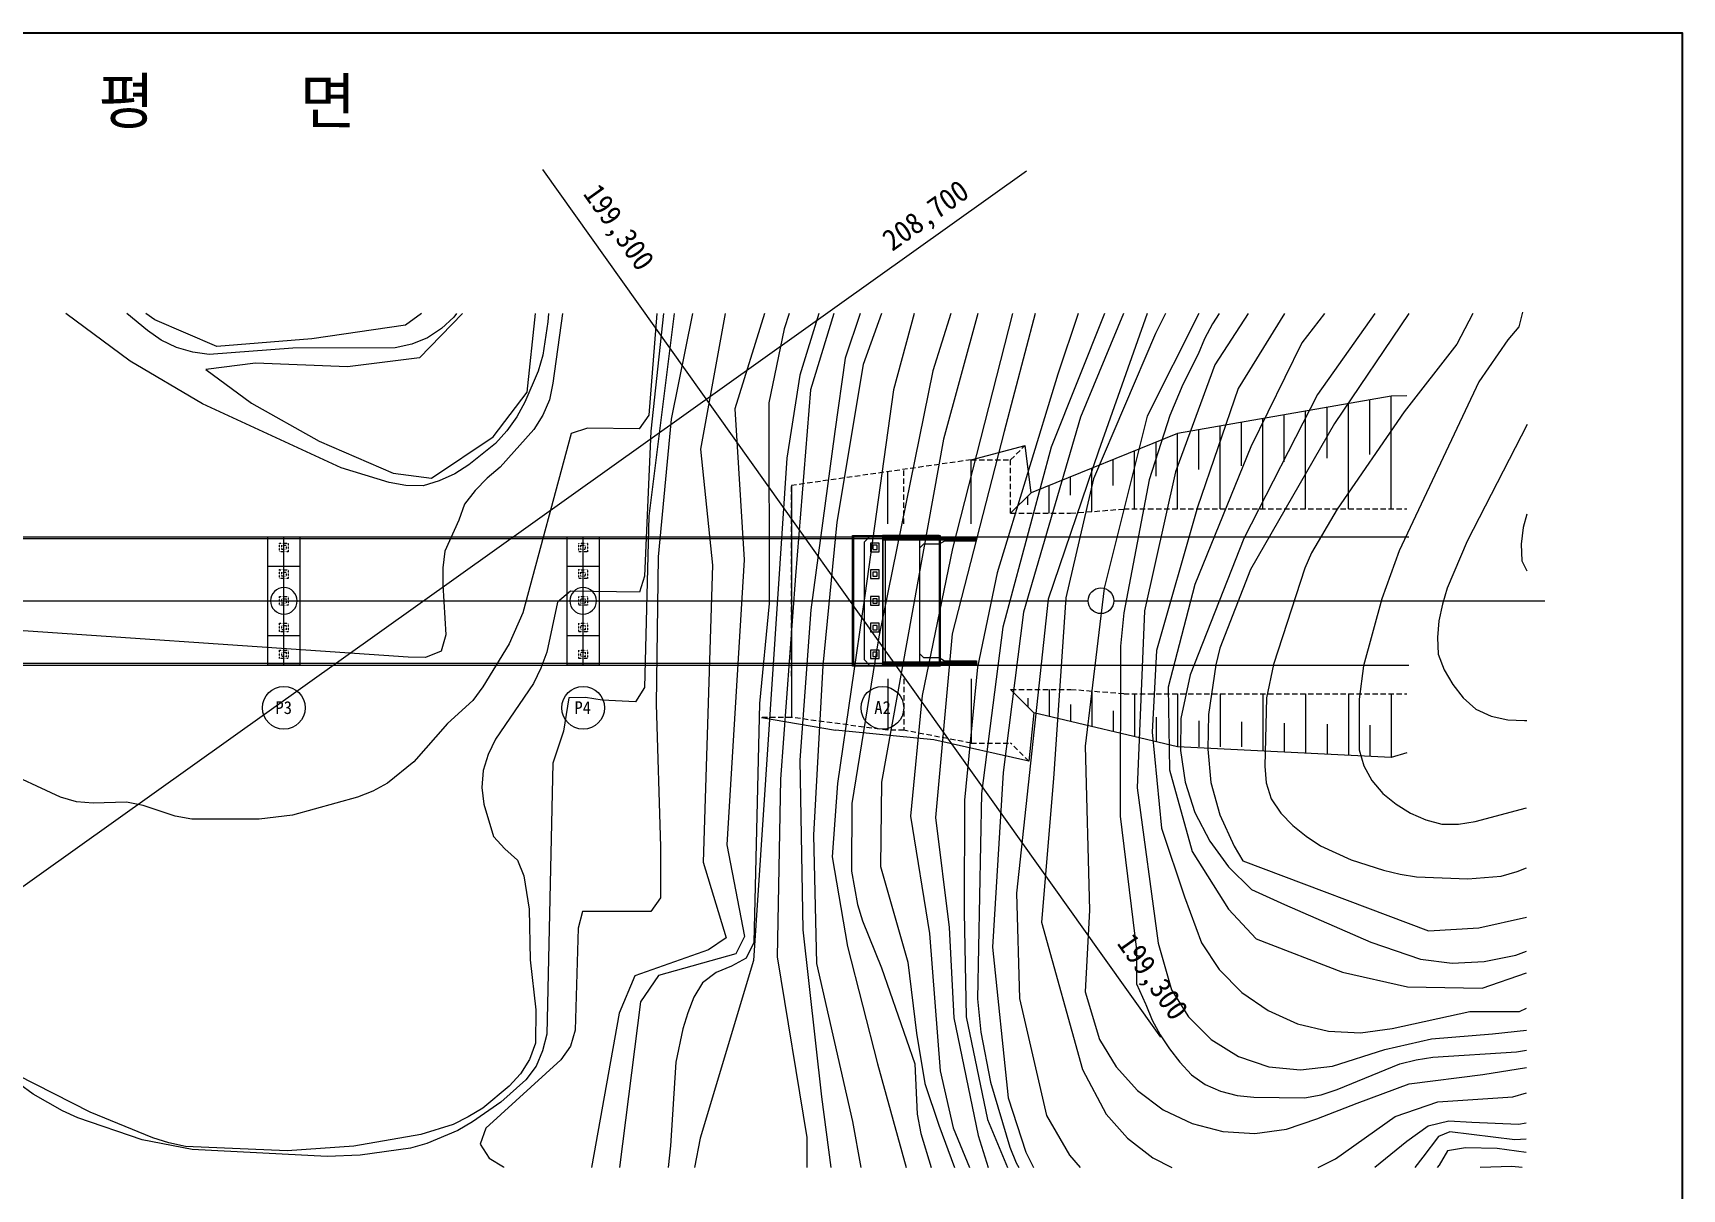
# Model space of a CAD drawing. Header units: metres. Extents: x 472825 to 758326, y -652395 to -427188.
# Drawn here: x 604032 to 758326, y -535323 to -427188 of the extents above; entities that cross this region are included whole.
import ezdxf
from ezdxf.enums import TextEntityAlignment as Align

# ---------------------------------------------------------------- set-up
doc = ezdxf.new("R2010")
doc.units = ezdxf.units.M
doc.header["$MEASUREMENT"] = 0
doc.linetypes.add('DASHED', pattern=[0.75, 0.5, -0.25])
doc.linetypes.add('DGN Style 3', pattern=[0.059074, 0.042196, -0.016878])
for name, color, linetype, lineweight in [('3D_Contour', 3, 'Continuous', 0), ('Adojoint Line', 1, 'Continuous', 0), ('Concrete', 4, 'Continuous', 0), ('Dimension Line', 2, 'Continuous', 0), ('Text', 3, 'Continuous', 0)]:
    doc.layers.add(name, color=color, linetype=linetype, lineweight=lineweight)
doc.styles.get("Standard").update_dxf_attribs({"font": '', "height": 5})
doc.styles.get('STANDARD').set_extended_font_data('GulimChe')

msp = doc.modelspace()

# ---------------------------------------------------------------- linework, layer by layer
msp.add_3dface([(472825.385253, -427187.677552), (758325.709555, -427187.677552), (758325.709555, -652394.652502), (472825.385253, -652394.652502)])
at = {"layer": '3D_Contour', "ltscale": 1000, "flags": 128}
for points, elevation in [([(653578.699265, -453423.382138), (652684.585497, -459939.80473), (652352.604507, -461490.155859), (651751.050427, -462937.889498), (650902.014427, -464279.544398), (647734.725884, -467813.208683), (646515.230793, -468841.71815), (645415.353576, -469969.179949), (644403.637128, -471254.843135), (643864.793352, -472756.125049), (642569.859267, -475643.346155), (642393.636226, -477205.506659), (642374.290899, -478815.514658), (642664.012844, -483495.991257), (642225.139212, -484999.71661), (640762.031266, -485600.145737), (639152.023266, -485580.80041), (595349.935161, -482593.631577)], 176542), ([(664026.874138, -453423.382138), (661656.935248, -472394.757157), (661263.643645, -488403.927083), (660414.607645, -489745.581982), (657285.39976, -489593.076188), (655732.605193, -489361.065341), (654171.360547, -489392.926805), (653663.156516, -492505.438438), (652679.636374, -495502.301486), (652098.604384, -520829.66617), (651708.494105, -522384.598313), (651115.084243, -523826.529218), (650161.497084, -525107.61139), (647793.361424, -527212.375865), (645161.659315, -529050.620683), (643799.437369, -529861.577754), (640873.221477, -531062.436009), (639349.846664, -531509.346717), (634658.476547, -532162.911117), (631542.909752, -532270.816383), (618911.041356, -531619.97016), (614243.59758, -530721.65585), (608238.36797, -528652.303939), (606797.658784, -528008.909005), (604060.698755, -526459.5705), (596343.868383, -520833.334724)], 179542), ([(662409.423573, -453423.382138), (661640.256287, -462927.523041), (660736.654201, -464209.826932), (655900.827469, -464143.646733), (654390.177889, -464642.883998), (649866.855471, -481421.368861), (648577.724119, -484316.734185), (646124.783528, -488335.998104), (645176.999103, -489625.224494), (642801.83899, -491771.829822), (639680.972315, -495370.64785), (637203.704482, -497356.710308), (635842.704256, -498117.682307), (634380.818028, -498668.126362), (628319.997605, -500346.535071), (625195.98073, -500718.312647), (618905.801993, -500730.619689), (617348.426412, -500440.479553), (614343.419146, -499462.762145), (612793.068017, -499130.781155), (609663.554271, -499236.344937), (608114.118999, -499112.448452), (606610.393647, -498673.57482), (600816.303704, -495987.197755)], 177542), ([(663014.920313, -453423.382138), (661839.583121, -464430.842306), (661259.691646, -478006.726287), (660770.832942, -479509.22992), (654319.195477, -479415.560177), (653115.988821, -480432.464176), (652103.757416, -485095.12303), (651564.91364, -486596.404944), (650863.389416, -488041.695144), (647301.205671, -493244.208668), (646607.825666, -494683.696135), (646168.952033, -496187.421487), (646042.714064, -497750.80371), (646224.530744, -499315.713514), (647114.890912, -502340.37197), (648188.804436, -503502.95949), (649373.275759, -504562.217572), (649973.704887, -506025.325518), (650445.452607, -509151.785831), (650539.815279, -513885.504844), (651093.409535, -518574.431522), (651043.215368, -521692.135894), (650504.371592, -523193.417808), (649655.335592, -524535.072707), (648590.274776, -525711.399813), (646117.587958, -527755.59156), (644755.366012, -528566.548631), (643337.458215, -529282.116572), (640311.578041, -530222.461812), (634046.84804, -531321.715201), (627808.486089, -531751.412972), (618289.435187, -531350.701204), (616739.084058, -531018.720214), (615236.580425, -530529.86151), (609390.977829, -528150.317374), (600826.333176, -523815.751425)], 178542), ([(652273.191479, -453423.382138), (652198.488197, -454208.215996), (651740.269238, -457321.949348), (651301.395606, -458825.6747), (650056.446592, -461714.117525), (649306.159016, -463108.200935), (648358.374591, -464397.427325), (647293.313776, -465573.75443), (644821.848676, -467567.961105), (643508.390083, -468430.124967), (642049.863151, -469088.683384), (640526.488339, -469535.594093), (638918.821824, -469502.301815), (637359.104758, -469226.10863), (632863.097372, -467861.844146), (619891.115871, -461891.099139), (613140.694657, -457896.96426), (607106.414798, -453423.382138)], 175542), ([(643658.974412, -453423.382138), (643410.685406, -453765.359241), (642256.242103, -454833.470032), (640940.442026, -455709.580845), (639477.33408, -456310.009972), (637914.561852, -456649.926085), (628347.357592, -456664.161607), (620530.138886, -457273.334573), (618977.344319, -457041.323727), (617473.618967, -456602.450094), (616034.131499, -455909.070089), (614737.880657, -455003.126518), (612802.836572, -453423.382138)], 174542), ([(640381.962012, -453423.382138), (638879.837424, -454530.479206), (630123.478431, -455805.103539), (621220.514533, -456505.17413), (615432.919228, -454027.818164), (614600.058389, -453423.382138)], 172020), ([(644234.328575, -453423.382138), (640187.048656, -457566.3265), (633466.009349, -458402.551723), (624838.036442, -458066.832299), (620200.19421, -458674.891033), (624470.563215, -461805.96969), (630814.02929, -465384.036648), (637738.880884, -468347.725972), (641320.498942, -468816.38052), (647098.525791, -464948.80832), (650280.047449, -460783.703286), (651064.013421, -453423.382138)], 175400), ([(665729.678664, -453423.382138), (663757.851406, -463297.375594), (662516.142443, -476202.888325), (662327.783416, -489966.395178), (662756.043456, -503302.841231), (662735.267315, -508081.760393), (661837.467962, -509372.208501), (655433.37213, -509379.730621), (655057.208802, -510937.004248), (654750.664444, -520450.354371), (654319.935029, -521948.276989), (653408.188725, -523236.383614), (646397.8472, -529630.999451), (645859.003424, -531132.281365), (646721.167286, -532445.739958), (648064.043904, -533244.790887), (648052.618606, -533307.696894)], 180542), ([(668800.139961, -453423.382138), (666477.878613, -466105.066296), (667613.769405, -476964.278143), (666730.298789, -504743.657289), (668875.870285, -511814.77198), (667242.866289, -512946.047254), (660360.552919, -515378.675631), (658876.940456, -518883.309735), (656296.456158, -533307.696894)], 181542), ([(672472.894423, -453423.382138), (669700.099431, -462340.161571), (670583.570047, -476482.390954), (668942.838903, -503125.340953), (670619.630072, -511693.655949), (669805.70379, -513322.280032), (662552.487304, -515342.598516), (660862.817555, -517816.457883), (658909.02478, -533307.696894)], 182542), ([(674797.251744, -453423.382138), (674323.143129, -454861.013178), (672889.750425, -461776.053695), (672918.629286, -480566.369446), (672001.982272, -489912.762239), (671467.479292, -512272.377768), (670765.955069, -513717.667968), (669404.954842, -514478.639967), (667941.846896, -515079.069094), (666681.73267, -516050.569037), (665876.879008, -517385.301438), (665289.271879, -518835.376561), (664850.398247, -520339.101913), (664178.292049, -523445.606904), (663692.37445, -531294.077079), (663450.082068, -533307.696894)], 183542), ([(677552.707858, -453423.382138), (675783.900946, -459185.997178), (674577.322891, -466970.839463), (671438.768028, -513938.173572), (666469.245122, -530555.707748), (665918.337418, -533307.696894)], 184542), ([(678950.025921, -453423.382138), (676776.168384, -460578.658418), (675368.716894, -477973.461674), (673977.958198, -496977.153164), (673653.687674, -513600.192857), (676445.695893, -530495.458173), (676430.608915, -533307.696894)], 185542), ([(681421.794825, -453423.382138), (680019.502458, -457617.023046), (679055.827039, -464467.521545), (676821.53613, -481149.908788), (675790.047519, -495194.89833), (676064.173958, -511072.336874), (677798.659043, -526707.38601), (678683.108167, -533307.696894)], 186542), ([(683437.22055, -453423.382138), (681716.041691, -458188.647601), (679246.895598, -472938.719382), (677932.498669, -486362.610797), (677074.376658, -502236.382454), (677335.682827, -514218.344693), (680725.37779, -529005.584735), (681482.235501, -533307.696894)], 187542), ([(686489.941962, -453423.382138), (684545.029824, -460556.479128), (681877.564333, -479819.052369), (679313.227832, -497399.643323), (678818.047979, -504235.584876), (680255.384037, -512629.21133), (683057.888333, -523610.96755), (685746.760071, -533307.696894)], 188542), ([(689905.162058, -453423.382138), (688225.196721, -458793.875483), (683171.468504, -483685.822597), (680658.342252, -499253.063728), (680611.298285, -505597.808551), (681191.160366, -508720.909568), (681632.268341, -510236.140163), (683439.358458, -514633.60822), (686540.656877, -523622.070164), (686767.566565, -528335.02168), (687117.662517, -530136.1138), (688082.462186, -533307.696894)], 189542), ([(692446.81622, -453423.382138), (689237.103245, -465194.511794), (683413.429346, -497277.792835), (683316.90662, -505155.786448), (685875.393702, -514088.968627), (686695.198295, -520736.984905), (687488.232207, -525451.769864), (688775.111925, -529360.380946), (690263.985652, -533307.696894)], 190542), ([(695677.694883, -453423.382138), (690065.452954, -475421.805511), (687237.149105, -489150.796637), (686128.702564, -500451.086291), (687907.072771, -511425.816329), (688925.279694, -524280.533543), (690141.913157, -529589.8464), (691670.986734, -533307.696894)], 191542), ([(697790.157012, -453423.382138), (694886.435898, -464472.334132), (690046.707248, -483391.727003), (688472.096251, -500586.386064), (689765.378323, -510863.054857), (690199.449742, -519296.178952), (692476.448947, -530333.111253), (693407.187626, -533307.696894)], 192542), ([(701820.980999, -453423.382138), (699911.217819, -459099.507442), (694243.020215, -477700.562142), (692419.109415, -486514.627571), (691201.22311, -498936.57802), (691146.943867, -509424.383022), (691351.549831, -519224.308348), (693355.924243, -528810.145986), (695203.031485, -533307.696894)], 193542), ([(704285.160337, -453423.382138), (699302.120871, -465930.664073), (694783.379468, -482767.278226), (692786.39237, -498335.131081), (692397.472686, -517521.356387), (692719.26519, -520644.151542), (693636.7019, -525343.971739), (695423.22497, -531401.432868), (696023.654098, -532864.540814), (696258.994417, -533307.696894)], 194542), ([(706069.864453, -453423.382138), (702037.256102, -463134.660627), (696698.492366, -481353.650768), (694792.823152, -496377.572521), (693801.644356, -512702.227635), (695291.500504, -526804.841885), (696914.123136, -531874.003136), (697651.075078, -533307.696894)], 195542), ([(708279.280523, -453423.382138), (703731.79352, -466307.772617), (699006.257478, -480163.684302), (696055.868109, -507645.798532), (696328.987111, -517507.416352), (698878.104799, -528460.972807), (701002.209413, -532165.980173), (702009.076573, -533307.696894)], 196542), ([(709994.634135, -453423.382138), (709046.897034, -455308.0989), (703253.287468, -468890.590873), (700686.111815, -480039.192093), (699512.908974, -496935.570258), (698400.793817, -510350.401598), (702222.947954, -524141.911223), (704451.093957, -528337.607279), (706440.923526, -530578.896704), (708822.999221, -532405.646655), (710591.710856, -533307.696894)], 197542), ([(713126.466198, -453423.382138), (708283.354454, -463043.252891), (704265.381355, -479117.875505), (702485.540565, -493904.80104), (702895.167228, -509231.385982), (702486.212746, -516877.67634), (703825.927061, -521325.739464), (705367.824652, -523886.179234), (707382.086874, -526110.060459), (709776.989755, -527903.113773), (712478.217525, -529195.502466), (715376.536057, -529954.547713), (718365.052709, -530133.623738), (721329.850386, -529727.945617), (724166.275975, -528762.963816), (727927.477234, -527286.425604), (732785.296639, -525470.581275), (739690.262728, -524615.044425), (743761.697945, -523950.535178)], 198542), ([(715029.600847, -453423.382138), (714394.274007, -454403.990063), (713652.130649, -455792.270739), (713050.576569, -457240.004378), (711606.908987, -460073.575255), (710417.747779, -462971.384017), (708456.510229, -468973.254331), (706093.548288, -481425.23453), (705785.284544, -484542.633039), (705752.476099, -500454.582121), (707289.571477, -512951.871339), (707293.943396, -516128.926719), (708126.379912, -518003.826569), (708144.907878, -518064.297343), (708751.139739, -519535.549507), (709512.111737, -520896.549734), (710374.275599, -522210.008327), (711345.775541, -523470.122553), (712419.689065, -524632.710074), (713701.992956, -525536.31216), (715156.649094, -526182.048578), (716705.778503, -526564.01464), (718267.939007, -526740.237681), (722995.651378, -526809.777175), (724563.00462, -526527.990352), (726073.6542, -526028.753087), (731934.230203, -523621.233844), (733456.383296, -523224.308207), (735016.712086, -522984.362238), (742823.343136, -522480.962149), (743763.419121, -522328.224466)], 199542), ([(717744.625148, -453423.382138), (714612.939252, -458226.47427), (710919.52352, -468225.213202), (708038.588981, -481242.705901), (707354.039206, -497790.920053), (709309.539666, -512323.040268), (710560.991258, -516698.925197), (712157.556889, -519232.692784), (714284.718395, -521339.297619), (716831.002119, -522913.984634), (719658.160268, -523883.353916), (722639.550513, -524190.293987), (725611.270688, -523828.798204), (730516.427819, -522286.192123), (734896.689854, -521264.916204), (740585.216015, -520821.779523), (743765.411006, -520450.753688)], 200542), ([(721145.710487, -453423.382138), (716787.642391, -460434.270967), (712992.931113, -471548.86796), (709160.650676, -484937.225837), (708757.498927, -492591.660412), (709614.050131, -501583.274285), (711783.757523, -508006.207402), (713371.259621, -512302.279689), (715032.978995, -514789.625407), (717133.366363, -516927.585394), (719592.303222, -518638.178719), (722333.132316, -519865.515624), (725248.961002, -520562.970332), (728236.357889, -520706.008236), (731201.155565, -520300.330115), (738480.145678, -518711.713439), (743127.739544, -518703.272005), (743767.569483, -518416.259928)], 201542), ([(724861.143438, -453423.382138), (722757.354025, -456180.86727), (717978.519527, -465897.000289), (712737.902866, -478790.798683), (710255.124329, -488368.993227), (710362.207047, -496101.918501), (712500.251696, -503738.440293), (715889.45418, -509132.863944), (718487.756869, -511935.188539), (726562.122379, -515047.409871), (732642.585346, -516412.389763), (739633.572899, -516539.248101), (743771.091956, -515096.118925)], 202542), ([(729582.759079, -453423.382138), (724230.327304, -460988.293788), (717320.859676, -474469.490214), (712291.992678, -487212.417535), (711439.694149, -491306.814587), (711402.429122, -494304.79913), (711844.145363, -497268.477041), (712756.800608, -500117.627863), (714130.01111, -502785.978087), (715897.605314, -505197.888269), (718032.911038, -507298.69037), (721139.720162, -508695.020226), (729219.378635, -512245.501737), (733849.968658, -513833.121351), (736830.137184, -514190.046494), (739828.325634, -514055.265136), (742761.972067, -513450.766493), (743773.248774, -513063.189145)], 203542), ([(732755.844042, -453423.382138), (725799.91489, -463725.462911), (717949.790972, -477385.728446), (715089.53235, -484728.031941), (714699.422071, -486282.964085), (714009.192265, -490949.492003), (713962.357394, -494175.310736), (714226.020609, -497302.686906), (715066.395705, -500326.123642), (716423.011909, -503264.14891), (717233.96898, -504626.370856), (734619.193745, -511173.122711), (739299.670344, -510883.400766), (743776.610999, -509894.09166)], 204542), ([(738750.35563, -453423.382138), (737242.845006, -456296.845923), (732316.911734, -462618.371166), (726046.161259, -471739.872604), (723650.128237, -475804.540581), (723048.574158, -477252.27422), (720109.6192, -486259.151801), (719443.315736, -489373.801009), (719295.079906, -495766.087466), (719426.911513, -497329.775551), (719876.163707, -498839.203411), (720788.31264, -500153.883724), (721920.355453, -501311.89023), (723147.88935, -502328.187693), (724488.322531, -503227.208765), (727383.687854, -504516.340117), (730380.550903, -505499.860258), (731943.627264, -505884.167804), (733496.421831, -506116.178651), (738277.478568, -506295.054225), (741397.830286, -506073.231864), (742913.06088, -505632.123889), (743781.510807, -505275.730068)], 205542), ([(743406.766412, -453307.696894), (743375.94986, -453423.382139), (743044.374134, -454668.116425), (742042.023622, -455897.991806), (739327.654159, -459808.835502), (731863.256498, -475613.16616), (730238.580953, -480122.814636), (728535.107118, -486383.060389), (728126.873231, -489498.01546), (728107.318809, -494226.94955), (728554.229517, -495750.324362), (729315.201516, -497111.324589), (730337.908249, -498322.675462), (731567.78363, -499325.025973), (732909.43853, -500174.061974), (734357.172169, -500775.616053), (735855.094787, -501206.345468), (737422.142168, -501182.628222), (738982.470957, -500942.682253), (743787.457544, -499670.5755)], 206542), ([(743825.516401, -463797.831554), (738228.8725, -474724.440714), (736336.965349, -479117.524749), (735906.235935, -480615.447367), (735566.110727, -482171.60123), (735434.070024, -483726.839235), (735515.91656, -485289.305601), (736072.163349, -486759.336046), (736883.12042, -488121.557992), (737854.620362, -489381.672218), (739039.091686, -490440.930299), (740479.800872, -491084.325233), (742035.954734, -491424.450441), (743594.755943, -491492.559121), (743796.144388, -491482.706373)], 207542), ([(743816.617969, -472185.134542), (743447.581151, -473449.576009), (743265.555376, -475003.592295), (743347.401912, -476566.05866), (743810.977776, -477501.353336)], 208542), ([(724270.257333, -533307.696894), (725899.671671, -532504.934244), (731478.460852, -528530.061758), (735476.658329, -527179.35197), (742484.647996, -526692.442496), (743759.167525, -526335.607312)], 197542), ([(743756.154286, -529175.765135), (743021.03179, -529289.825432), (738666.629764, -529089.368458), (736496.402227, -528990.310713), (734576.608089, -529449.538838), (732581.274733, -530871.20856), (729583.844258, -533307.696894)], 196542), ([(743754.565814, -530672.994563), (742693.835722, -530726.259466), (736590.567908, -529966.903169), (735555.438346, -530409.742634), (734089.579371, -532350.504717), (733326.395158, -533307.696894)], 195542), ([(743753.271903, -531892.583148), (741043.308813, -531546.174657), (738080.242625, -531471.751745), (736393.169555, -531740.609427), (735594.118626, -533083.486046), (735410.766766, -533307.696894)], 194542), ([(743371.851522, -533307.696894), (742404.915576, -533215.94321), (739451.94776, -533307.696894)], 193542)]:
    msp.add_lwpolyline(points, dxfattribs=dict(at, elevation=elevation))
at = {"layer": 'Adojoint Line'}
for p, q in [((731109.540828, -461163.161139), (711109.540828, -464663.161139)), ((732582.811799, -461126.329364), (731109.540828, -461163.161139)), ((731109.540828, -471713.161139), (731109.540828, -461163.161139)), ((723109.540828, -471713.161139), (723109.540828, -462563.161139)), ((725109.540828, -466963.161139), (725109.540828, -462213.161139)), ((727109.540829, -471713.161139), (727109.540828, -461863.161139)), ((729109.540828, -466613.161139), (729109.540828, -461513.161139)), ((713109.540828, -468013.161139), (713109.540829, -464313.161139)), ((715109.540829, -471713.161139), (715109.540828, -463963.161139)), ((717109.540828, -467663.161139), (717109.540829, -463613.161139)), ((719109.540828, -471713.161139), (719109.540828, -463263.161139)), ((721109.540829, -467313.161139), (721109.540829, -462913.161139)), ((691809.540828, -467113.161139), (696853.043713, -465769.658254)), ((697431.21915, -470191.482817), (696853.043713, -465769.658254)), ((711109.540828, -464663.161139), (697431.21915, -470191.482817)), ((709109.540829, -468634.58971), (709109.540828, -465471.494472)), ((711109.540828, -471713.161139), (711109.540828, -464663.161139)), ((691809.540828, -473113.161139), (691809.540828, -467113.161139)), ((705109.540829, -469527.446853), (705109.540829, -467088.161139)), ((707109.540828, -471713.161139), (707109.540829, -466279.827805)), ((684009.540829, -473113.161139), (684009.540829, -468227.446853)), ((701109.540829, -470420.303996), (701109.540829, -468704.827805)), ((703109.540828, -471953.161139), (703109.540828, -467896.494472)), ((675009.540829, -469513.161139), (675009.540829, -491213.161139)), ((695509.540829, -472113.161139), (697431.21915, -470191.482817)), ((697109.540828, -471313.161139), (697109.540829, -470513.161139)), ((699109.540829, -472113.161139), (699109.540828, -469513.161139)), ((692306.750651, -474307.696894), (732772.143173, -474307.696894)), ((505156.708031, -480307.696894), (702757.574066, -480307.696894)), ((705157.497226, -480307.696894), (745494.208181, -480307.696894)), ((692291.89749, -486307.696894), (732757.290003, -486307.696894)), ((684009.540829, -487613.161139), (684009.540829, -492413.161139)), ((691809.540828, -487613.161139), (691809.540829, -493613.161139)), ((697666.917878, -490770.538188), (695509.540829, -488613.161139)), ((699109.540829, -488613.161139), (699109.540829, -491113.161139)), ((703109.540829, -488773.161139), (703109.540828, -492063.161139)), ((707109.540829, -489013.161139), (707109.540828, -493013.161138)), ((711109.540828, -489013.161139), (711109.540829, -493963.161139)), ((715109.540828, -489013.161139), (715109.540828, -493963.161139)), ((719109.540829, -489013.161139), (719109.540829, -494363.161139)), ((723109.540829, -489013.161139), (723109.540829, -494563.161138)), ((727109.540828, -489013.161139), (727109.540828, -494763.161139)), ((731109.540829, -489013.161139), (731109.540828, -494963.161139)), ((697109.540829, -489413.161139), (697109.540829, -490213.161139)), ((701109.540828, -490006.018281), (701109.540829, -491588.161139)), ((705109.540828, -490598.875424), (705109.540829, -492538.161139)), ((672209.540829, -491213.161139), (679109.540829, -492413.161139)), ((697666.917878, -490770.538188), (697206.597103, -495310.217413)), ((711109.540829, -493963.161139), (697666.917878, -490770.538188)), ((709109.540829, -491191.732567), (709109.540828, -493488.161139)), ((713109.540829, -491538.161138), (713109.540829, -493963.161139)), ((717109.540829, -491638.161139), (717109.540829, -493963.161139)), ((721109.540828, -491738.161139), (721109.540828, -494463.161139)), ((725109.540829, -491838.161139), (725109.540828, -494663.161139)), ((729109.540829, -491938.161138), (729109.540829, -494863.161139)), ((688309.540828, -493313.161139), (679109.540829, -492413.161139)), ((697206.597103, -495310.217413), (688309.540828, -493313.161139)), ((731109.540828, -494963.161139), (711109.540829, -493963.161139)), ((732582.811799, -494524.863025), (731109.540828, -494963.161139))]:
    msp.add_line(p, q, dxfattribs=at)
at = {"layer": 'Adojoint Line', "linetype": 'DASHED', "ltscale": 1000}
for p, q in [((695509.540828, -467113.161139), (696853.043713, -465769.658254)), ((691809.540828, -467113.161139), (675009.540829, -469513.161139)), ((691809.540828, -467113.161139), (695509.540828, -467113.161139)), ((695509.540829, -472113.161139), (695509.540828, -467113.161139)), ((685509.540829, -473113.161139), (685509.540829, -468013.161139)), ((675009.540829, -473113.161139), (675009.540829, -469513.161139)), ((695509.540829, -472113.161139), (701109.540829, -472113.161139)), ((701109.540829, -472113.161139), (706109.540829, -471713.161139)), ((706109.540829, -471713.161139), (732582.811799, -471713.161139)), ((675009.540829, -487363.161139), (675009.540829, -473363.161139)), ((675009.540829, -487613.161139), (675009.540829, -491213.161139)), ((685509.540829, -487613.161139), (685509.540829, -492413.161139)), ((695509.540829, -488613.161139), (701109.540828, -488613.161139)), ((706109.540829, -489013.161139), (701109.540828, -488613.161139)), ((706109.540829, -489013.161139), (732582.811799, -489013.161138)), ((675009.540829, -491213.161139), (672209.540829, -491213.161139)), ((684009.540829, -492413.161139), (675009.540829, -491213.161139)), ((685509.540829, -492413.161139), (684009.540829, -492413.161139)), ((691809.540829, -493613.161139), (685509.540829, -492413.161139)), ((691809.540829, -493613.161139), (695509.540829, -493613.161139)), ((697206.597103, -495310.217413), (695509.540829, -493613.161139))]:
    msp.add_line(p, q, dxfattribs=at)
at = {"layer": 'Adojoint Line', "flags": 128}
for points in [[(583279.042935, -521108.781515), (696995.761639, -440086.814618)], [(651694.965125, -439949.173437), (703957.076359, -513300.587007)], [(703957.076359, -513300.587007), (709527.527101, -521118.878815)]]:
    msp.add_lwpolyline(points, dxfattribs=at)
at = {"layer": 'Adojoint Line'}
msp.add_circle((703957.535646, -480298.094491), 1200, dxfattribs=at)
at = {"layer": 'Concrete', "linetype": 'Continuous', "ltscale": 952.380952}
for p, q in [((534706.750651, -474307.696894), (692306.750651, -474307.696894)), ((534706.750651, -474479.125466), (692306.750651, -474479.125466)), ((534706.750651, -486136.268323), (692306.750651, -486136.268323)), ((534706.750651, -486136.268323), (692306.750651, -486136.268323)), ((534706.750651, -486307.696894), (692306.750651, -486307.696894)), ((534706.750651, -486307.696894), (692306.750651, -486307.696894))]:
    msp.add_line(p, q, dxfattribs=at)
at = {"layer": 'Concrete'}
for p, q in [((626006.750651, -486306.696894), (626007.750651, -474307.696894)), ((626007.750651, -474307.696894), (629005.750651, -474307.696894)), ((627506.750651, -486307.696894), (627506.750651, -474307.696894)), ((629005.750651, -474307.696894), (629006.750651, -486306.696894)), ((654006.750651, -486306.696894), (654007.750651, -474307.696894)), ((654007.750651, -474307.696894), (657005.750651, -474307.696894)), ((655506.750651, -486307.696894), (655506.750651, -474307.696894)), ((657005.750651, -474307.696894), (657006.750651, -486306.696894)), ((692306.750651, -474707.696894), (692306.750651, -474607.696894)), ((692306.750651, -485907.696894), (692306.750651, -486307.696894)), ((629006.750651, -486306.696894), (626006.750651, -486306.696894)), ((657006.750651, -486306.696894), (654006.750651, -486306.696894))]:
    msp.add_line(p, q, dxfattribs=at)
at = {"layer": 'Concrete', "linetype": 'DGN Style 3', "lineweight": 0}
for p, q in [((627106.750651, -474907.69739), (627906.750651, -474907.69739)), ((627106.750651, -475706.69739), (627106.750651, -474907.69739)), ((627306.750651, -475507.696894), (627306.750651, -475108.696894)), ((627306.750651, -475108.696894), (627706.750651, -475108.696894)), ((627706.750651, -475108.696894), (627706.750651, -475507.696894)), ((627906.750651, -474907.69739), (627906.750651, -475706.69739)), ((655106.750651, -474907.69739), (655906.750651, -474907.69739)), ((655106.750651, -475706.69739), (655106.750651, -474907.69739)), ((655306.750651, -475507.696894), (655306.750651, -475108.696894)), ((655306.750651, -475108.696894), (655706.750651, -475108.696894)), ((655706.750651, -475108.696894), (655706.750651, -475507.696894)), ((655906.750651, -474907.69739), (655906.750651, -475706.69739)), ((627906.750651, -475706.69739), (627106.750651, -475706.69739)), ((627706.750651, -475507.696894), (627306.750651, -475507.696894)), ((655906.750651, -475706.69739), (655106.750651, -475706.69739)), ((655706.750651, -475507.696894), (655306.750651, -475507.696894)), ((627106.750651, -477407.69739), (627906.750651, -477407.69739)), ((627106.750651, -478206.69739), (627106.750651, -477407.69739)), ((627906.750651, -478206.69739), (627106.750651, -478206.69739)), ((627306.750651, -478007.696894), (627306.750651, -477608.696894)), ((627306.750651, -477608.696894), (627706.750651, -477608.696894)), ((627706.750651, -478007.696894), (627306.750651, -478007.696894)), ((627706.750651, -477608.696894), (627706.750651, -478007.696894)), ((627906.750651, -477407.69739), (627906.750651, -478206.69739)), ((655106.750651, -477407.69739), (655906.750651, -477407.69739)), ((655106.750651, -478206.69739), (655106.750651, -477407.69739)), ((655906.750651, -478206.69739), (655106.750651, -478206.69739)), ((655306.750651, -478007.696894), (655306.750651, -477608.696894)), ((655306.750651, -477608.696894), (655706.750651, -477608.696894)), ((655706.750651, -478007.696894), (655306.750651, -478007.696894)), ((655706.750651, -477608.696894), (655706.750651, -478007.696894)), ((655906.750651, -477407.69739), (655906.750651, -478206.69739)), ((627106.750651, -479907.69739), (627906.750651, -479907.69739)), ((627106.750651, -480706.69739), (627106.750651, -479907.69739)), ((627906.750651, -480706.69739), (627106.750651, -480706.69739)), ((627306.750651, -480507.696894), (627306.750651, -480108.696894)), ((627306.750651, -480108.696894), (627706.750651, -480108.696894)), ((627706.750651, -480507.696894), (627306.750651, -480507.696894)), ((627706.750651, -480108.696894), (627706.750651, -480507.696894)), ((627906.750651, -479907.69739), (627906.750651, -480706.69739)), ((655106.750651, -479907.69739), (655906.750651, -479907.69739)), ((655106.750651, -480706.69739), (655106.750651, -479907.69739)), ((655906.750651, -480706.69739), (655106.750651, -480706.69739)), ((655306.750651, -480507.696894), (655306.750651, -480108.696894)), ((655306.750651, -480108.696894), (655706.750651, -480108.696894)), ((655706.750651, -480507.696894), (655306.750651, -480507.696894)), ((655706.750651, -480108.696894), (655706.750651, -480507.696894)), ((655906.750651, -479907.69739), (655906.750651, -480706.69739)), ((627106.750651, -483206.69739), (627106.750651, -482408.69739)), ((627107.750651, -482407.69739), (627906.750651, -482407.69739)), ((627306.750651, -483007.696894), (627306.750651, -482608.696894)), ((627306.750651, -482608.696894), (627706.750651, -482608.696894)), ((627706.750651, -482608.696894), (627706.750651, -483007.696894)), ((627906.750651, -482407.69739), (627906.750651, -483206.69739)), ((655106.750651, -483206.69739), (655106.750651, -482408.69739)), ((655107.750651, -482407.69739), (655906.750651, -482407.69739)), ((655306.750651, -483007.696894), (655306.750651, -482608.696894)), ((655306.750651, -482608.696894), (655706.750651, -482608.696894)), ((655706.750651, -482608.696894), (655706.750651, -483007.696894)), ((655906.750651, -482407.69739), (655906.750651, -483206.69739)), ((627906.750651, -483206.69739), (627106.750651, -483206.69739)), ((627706.750651, -483007.696894), (627306.750651, -483007.696894)), ((655906.750651, -483206.69739), (655106.750651, -483206.69739)), ((655706.750651, -483007.696894), (655306.750651, -483007.696894)), ((627106.750651, -484907.69739), (627906.750651, -484907.69739)), ((627106.750651, -485706.69739), (627106.750651, -484907.69739)), ((627906.750651, -485706.69739), (627106.750651, -485706.69739)), ((627306.750651, -485507.696894), (627306.750651, -485108.696894)), ((627306.750651, -485108.696894), (627706.750651, -485108.696894)), ((627706.750651, -485507.696894), (627306.750651, -485507.696894)), ((627706.750651, -485108.696894), (627706.750651, -485507.696894)), ((627906.750651, -484907.69739), (627906.750651, -485706.69739)), ((655106.750651, -484907.69739), (655906.750651, -484907.69739)), ((655106.750651, -485706.69739), (655106.750651, -484907.69739)), ((655906.750651, -485706.69739), (655106.750651, -485706.69739)), ((655306.750651, -485507.696894), (655306.750651, -485108.696894)), ((655306.750651, -485108.696894), (655706.750651, -485108.696894)), ((655706.750651, -485507.696894), (655306.750651, -485507.696894)), ((655706.750651, -485108.696894), (655706.750651, -485507.696894)), ((655906.750651, -484907.69739), (655906.750651, -485706.69739))]:
    msp.add_line(p, q, dxfattribs=at)
at = {"layer": 'Concrete', "linetype": 'Continuous', "lineweight": 0}
for p, q in [((680806.750651, -474307.696894), (681806.750651, -474307.696894)), ((681806.750651, -474307.696894), (682306.750651, -474307.696894)), ((682306.750651, -474307.696894), (683506.750651, -474307.696894)), ((683506.750651, -474307.696894), (683506.750651, -474407.696894)), ((683506.750651, -474407.696894), (683506.750651, -480307.696894)), ((683556.750651, -474207.696894), (683806.750651, -474207.696894)), ((683556.750651, -474307.696894), (683806.750651, -474307.696894)), ((683806.750651, -474207.696894), (687006.750651, -474207.696894)), ((683806.750651, -474307.696894), (687006.750651, -474307.696894)), ((687006.750651, -474207.696894), (688806.750651, -474207.696894)), ((687006.750651, -486307.696894), (687006.750651, -474307.696894)), ((687006.750651, -474307.696894), (688806.750651, -474307.696894)), ((688806.750651, -474307.696894), (688806.750651, -486307.696894)), ((688806.750651, -474307.696894), (692306.750651, -474307.696894)), ((688806.750651, -474407.696894), (692306.750651, -474407.696894)), ((688806.750651, -474487.696894), (692306.750651, -474487.696894)), ((688806.750651, -474607.696894), (692306.750651, -474607.696894)), ((692306.750651, -474307.696894), (692306.750651, -474607.696894)), ((626006.750651, -477057.696894), (629006.750651, -477057.696894)), ((654006.750651, -477057.696894), (657006.750651, -477057.696894)), ((683506.750651, -480307.696894), (683506.750651, -486007.696894)), ((626006.750651, -483557.696894), (629006.750651, -483557.696894)), ((654006.750651, -483557.696894), (657006.750651, -483557.696894)), ((683506.750651, -486007.696894), (683506.750651, -486127.696894)), ((688906.750651, -486007.696894), (692306.750651, -486007.696894)), ((682306.750651, -486307.696894), (683506.750651, -486307.696894)), ((683506.750651, -486127.696894), (683506.750651, -486307.696894)), ((683506.750651, -486307.696894), (683556.750651, -486307.696894)), ((683806.750651, -486307.696894), (687006.750651, -486307.696894)), ((687006.750651, -486307.696894), (688806.750651, -486307.696894)), ((688906.750651, -486127.696894), (692306.750651, -486127.696894)), ((688906.750651, -486207.696894), (692306.750651, -486207.696894)), ((688906.750651, -486307.696894), (692306.750651, -486307.696894))]:
    msp.add_line(p, q, dxfattribs=at)
at = {"layer": 'Concrete', "linetype": 'Continuous', "lineweight": 0, "flags": 128}
for points in [[(688906.750651, -486207.696894), (688906.750651, -486407.696894), (680706.750651, -486407.696894), (680706.750651, -474207.696894), (688906.750651, -474207.696894), (688906.750651, -486207.696894)], [(680806.750651, -474307.696894), (680806.750651, -486307.696894), (682306.750651, -486307.696894)], [(682306.750651, -474307.696894), (681806.750651, -474807.696894), (681806.750651, -485807.696894), (682306.750651, -486307.696894)], [(688806.750651, -474207.696894), (683506.750651, -474207.696894)], [(688806.750651, -474207.696894), (683506.750651, -474207.696894)], [(688806.750651, -474207.696894), (683506.750651, -474207.696894)], [(683506.750651, -474307.696894), (683556.750651, -474307.696894), (683556.750651, -486307.696894)], [(683506.750651, -474407.696894), (684924.831247, -474407.696894)], [(683506.750651, -474487.696894), (688806.750651, -474487.696894)], [(683506.750651, -474607.696894), (688806.750651, -474607.696894)], [(683556.750651, -486307.696894), (683806.750651, -486307.696894), (683806.750651, -474307.696894)], [(684924.831247, -474407.696894), (686392.911842, -474407.696894)], [(686392.911842, -474407.696894), (688806.750651, -474407.696894)], [(692306.750651, -474707.696894), (689306.750651, -474707.696894), (688806.750651, -475007.696894), (687356.750651, -475007.696894), (687006.750651, -475357.696894)], [(683506.750651, -486007.696894), (686659.014664, -486007.696894)], [(686659.014664, -486007.696894), (688906.750651, -486007.696894)], [(687006.750651, -485257.696894), (687356.750651, -485607.696894), (688806.750651, -485607.696894), (689306.750651, -485907.696894), (692306.750651, -485907.696894)], [(683506.750651, -486307.696894), (683456.750651, -486307.696894)], [(683506.750651, -486127.696894), (686658.814306, -486127.696894)], [(683506.750651, -486207.696894), (688906.750651, -486207.696894)], [(686658.814306, -486127.696894), (688906.750651, -486127.696894)], [(688806.750651, -486307.696894), (688906.750651, -486307.696894)]]:
    msp.add_lwpolyline(points, dxfattribs=at)
at = {"layer": 'Concrete', "extrusion": (0, 0, -1)}
for centre in [(-627506.750651, -480307.696894), (-627506.750651, -480307.696894), (-655506.750651, -480307.696894), (-655506.750651, -480307.696894)]:
    msp.add_arc(centre, 1250, 0, 359.999994, dxfattribs=at)
at = {"layer": 'Concrete', "linetype": 'DGN Style 3', "lineweight": 0}
for p in [(627106.750651, -477407.69739), (655106.750651, -477407.69739), (627706.750651, -485507.696894), (655706.750651, -485507.696894)]:
    msp.add_point(p, dxfattribs=at)
at = {"layer": 'Concrete', "linetype": 'Continuous', "lineweight": 0}
for points in [[(682406.750651, -474907.696894), (682406.750651, -475707.696894), (683206.750651, -475707.696894), (683206.750651, -474907.696894)], [(682606.750651, -475107.696894), (682606.750651, -475507.696894), (683006.750651, -475507.696894), (683006.750651, -475107.696894)], [(682406.750651, -477407.696894), (682406.750651, -478207.696894), (683206.750651, -478207.696894), (683206.750651, -477407.696894)], [(682606.750651, -477607.696894), (682606.750651, -478007.696894), (683006.750651, -478007.696894), (683006.750651, -477607.696894)], [(682406.750651, -479907.696894), (682406.750651, -480707.696894), (683206.750651, -480707.696894), (683206.750651, -479907.696894)], [(682606.750651, -480107.696894), (682606.750651, -480507.696894), (683006.750651, -480507.696894), (683006.750651, -480107.696894)], [(682406.750651, -482407.696894), (682406.750651, -483207.696894), (683206.750651, -483207.696894), (683206.750651, -482407.696894)], [(682606.750651, -482607.696894), (682606.750651, -483007.696894), (683006.750651, -483007.696894), (683006.750651, -482607.696894)], [(682406.750651, -484907.696894), (682406.750651, -485707.696894), (683206.750651, -485707.696894), (683206.750651, -484907.696894)], [(682606.750651, -485107.696894), (682606.750651, -485507.696894), (683006.750651, -485507.696894), (683006.750651, -485107.696894)]]:
    msp.add_3dface(points, dxfattribs=at)
at = {"layer": 'Dimension Line'}
for centre in [(627505.750651, -490305.696894), (655505.750651, -490305.696894), (683505.750651, -490305.696894)]:
    msp.add_circle(centre, 1998, dxfattribs=at)

# ---------------------------------------------------------------- texts
at = {"layer": 'Adojoint Line'}
msp.add_text('208,700', height=2000, rotation=35.469473, dxfattribs=at).set_placement((684426.476914, -447664.986567))
for p in [(660690.291266, -449609.073898), (710642.304002, -519718.196134)]:
    msp.add_text('199,300', height=2000, rotation=305.469473, dxfattribs=at).set_placement(p, align=Align.RIGHT)
at = {"layer": 'Dimension Line'}
for s, p in [('P3', (627492.202066, -490291.32081)), ('P4', (655469.062935, -490292.094134)), ('A2', (683523.320763, -490289.75808))]:
    msp.add_text(s, height=1200, rotation=359.939213, dxfattribs=at).set_placement(p, align=Align.MIDDLE_CENTER)
at = {"layer": 'Text'}
msp.add_text('평     면', height=4200, rotation=359.939213, dxfattribs=at).set_placement((622213.345452, -435653.751954), align=Align.CENTER)

doc.saveas('drawing.dxf')
